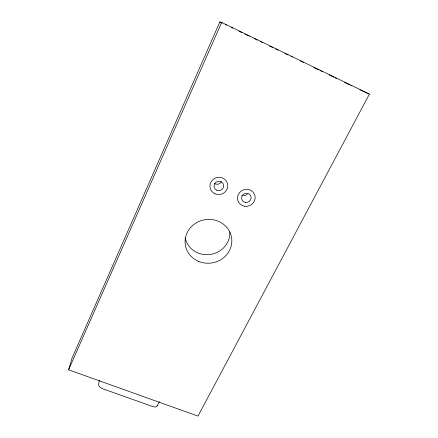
<?xml version="1.0" encoding="UTF-8"?>
<svg xmlns="http://www.w3.org/2000/svg" width="438" height="438" viewBox="0 0 438 438"><rect width="100%" height="100%" fill="white"/><g stroke="black" fill="none" stroke-linecap="round" stroke-linejoin="round"><path stroke-width="0.66" d="M99.355 380.283L98.577 384.164A5.146 2.902 24 0 0 102.859 388.813L152.599 406.502A5.07 2.814 27.7 0 0 157.368 405.528M68.596 369.814L71.936 358.344L219.854 21.9L221.677 22.426L369.404 94.11L197.987 416.1L68.596 369.814L221.677 22.426M157.237 405.873L159.322 401.728M369.404 94.11L359.839 89.806M219.854 21.9L222.312 23.094M225.384 24.583L226.61 25.174M231.521 27.561L232.748 28.152M238.891 31.131L241.957 32.62M245.028 34.109L249.326 36.195M254.237 38.577L257.309 40.066M260.38 41.555L262.833 42.749M269.589 46.023L272.655 47.512M275.726 49.007L278.185 50.195M284.935 53.474L288.007 54.964M291.073 56.453L292.305 57.044M300.287 60.92L303.353 62.41M313.794 67.468L318.705 69.856M319.932 70.447L322.39 71.64M329.141 74.914L334.052 77.302M335.278 77.893L336.51 78.49M344.492 82.36L349.404 84.748M350.63 85.339L351.856 85.936M229.835 231.959A22.612 21.254 -8.5 0 1 210.021 254.511A22.612 21.254 -8.5 0 1 185.115 237.872M221.486 181.606A4.665 4.511 -17.7 0 1 214.291 183.292M247.3 194.111A4.643 4.424 -23.5 0 1 241.82 195.386M198.403 261.289A23.406 21.9 -8.4 0 0 231.757 239.164A23.406 21.9 -8.4 0 0 195.211 223.489A23.406 21.9 -8.4 0 0 198.403 261.289M215.031 193.826A8.946 8.618 -17 0 0 227.733 185.055A8.946 8.618 -17 0 0 213.777 178.928A8.946 8.618 -17 0 0 215.031 193.826M244.618 206.243A8.891 8.442 -22.8 0 0 254.692 194.8A8.891 8.442 -22.8 0 0 239.696 192.468A8.891 8.442 -22.8 0 0 244.618 206.243M216.794 190.234A4.834 4.659 -17 0 0 223.654 185.477A4.834 4.659 -17 0 0 216.098 182.181A4.834 4.659 -17 0 0 216.794 190.234M245.422 202.411A4.807 4.566 -22.8 0 0 250.854 196.213A4.807 4.566 -22.8 0 0 242.74 194.97A4.807 4.566 -22.8 0 0 245.422 202.411"/></g></svg>
